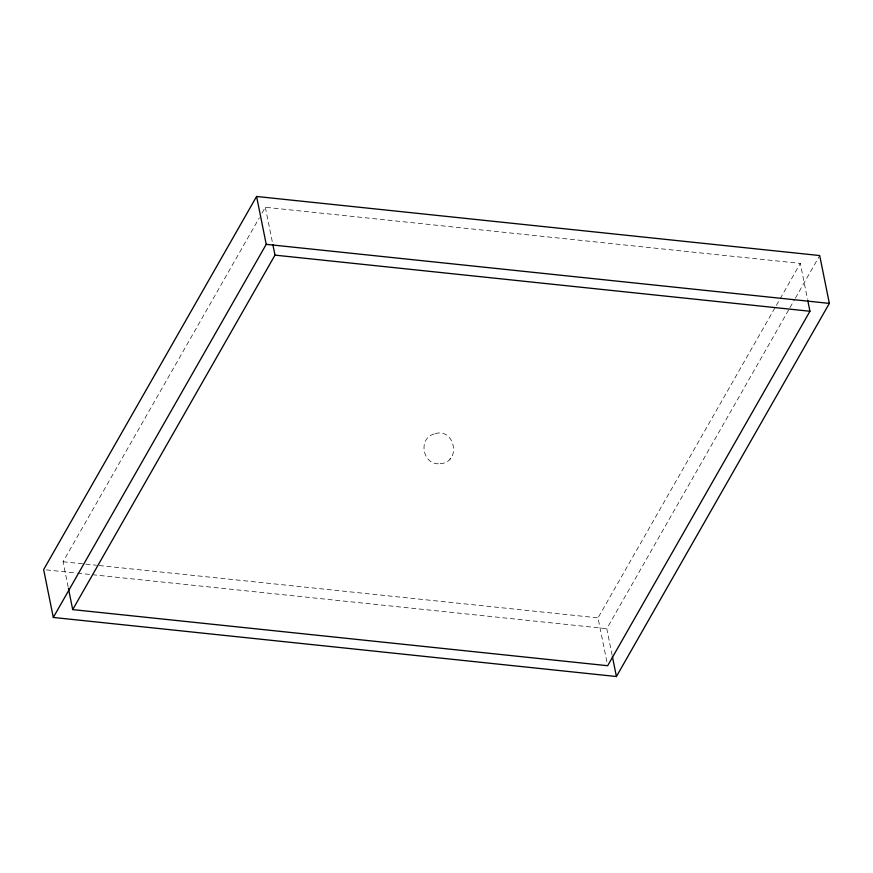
<?xml version="1.0" encoding="UTF-8"?>
<svg xmlns="http://www.w3.org/2000/svg" width="873" height="873" viewBox="0 0 873 873"><rect width="100%" height="100%" fill="white"/><g stroke="black" fill="none" stroke-linecap="round" stroke-linejoin="round"><path stroke-width="0.65" stroke-dasharray="4.37 3.27" d="M68.149 587.005L63.052 561.743L259.346 217.77M262.009 213.11L265.337 207.283L800.301 263.395L807.536 299.286M606.866 661.734L598.016 617.866L775.017 307.711M776.348 305.375L800.301 263.395M612.126 655.252L606.768 628.669L789.279 308.846M789.956 307.667L794.692 299.374M795.368 298.184L819.703 255.549M440.199 463.65C462.166 462.526 454.8 426.351 434.099 434.001M449.77 459.165L450.457 458.423M434.219 433.968C417.207 438.464 422.969 466.204 440.319 463.639M63.052 561.743L84.452 563.991M85.783 564.133L96.488 565.246M99.162 565.529L598.016 617.866M46.356 569.883L76.137 573.004M77.49 573.146L91.032 574.565M92.385 574.707L606.768 628.669M265.337 207.283L272.572 243.174"/><path stroke-width="1.31" d="M256.586 196.469L43.65 569.6L53.297 617.451L616.414 676.531L829.35 303.4L819.703 255.549L256.586 196.469L266.232 244.331L53.297 617.451M807.809 300.618L809.948 311.257L607.663 665.717L72.699 609.605L274.984 255.134L272.845 244.505M266.232 244.331L829.35 303.4M274.984 255.134L809.948 311.257M612.399 656.583L616.414 676.531M68.41 588.337L72.699 609.605"/></g></svg>
